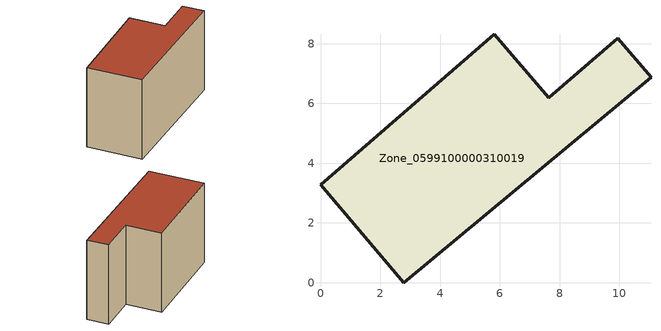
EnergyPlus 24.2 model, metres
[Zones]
Zone_0599100000310019
 floor ground (C_G): 2.79,0 0,3.27 5.82,8.31 7.64,6.19 9.95,8.17 11.06,6.87 z0
 wall outside (C_F): 2.79,0 11.06,6.87 9.95,8.17 7.64,6.19 5.82,8.31 0,3.27 2.79,0 z0:6.54
 roof outside (C_R): 0,3.27 2.79,0 11.06,6.87 9.95,8.17 7.64,6.19 5.82,8.31 z6.54
[BUILDING]
Pand.0599100000310019: North Axis=0; Terrain=City; Loads Convergence Tolerance Value=0.04; Temperature Convergence Tolerance Value=0.4; Solar Distribution=FullExterior; Maximum Number of Warmup Days=25; Minimum Number of Warmup Days=1
[Site:Location]
Rotterdam.The.Hague.AP_ZH_NLD Design_Conditions: Latitude=51.96; Longitude=4.45; Time Zone=1; Elevation=-4.5
[SITE:GROUNDTEMPERATURE:BUILDINGSURFACE]
18, 18, 18, 18, 18, 18, 18, 18, 18, 18, 18, 18
[MATERIAL] Thermal Absorptance=0.9; Solar Absorptance=0.7; Visible Absorptance=0.7
Name | Roughness | Thickness | Conductivity | Density | Specific Heat
G.TI.1946 | MediumSmooth | 0.15 | 1 | 540 | 1210
F.TI.1946 | Rough | 0.3 | 0.857143 | 1920 | 840
R.TI.1946 | MediumRough | 0.2 | 0.1 | 1500 | 1000
[CONSTRUCTION]
C_G: G.TI.1946
C_F: F.TI.1946
C_R: R.TI.1946
[ZONE]
Zone_0599100000310019: Type=1; Multiplier=1; Ceiling Height=Autocalculate; Volume=Autocalculate; Floor Area=autocalculate; Part of Total Floor Area=Yes
[ZONEINFILTRATION:DESIGNFLOWRATE]
Infil_Zone_0599100000310019: Zone or ZoneList or Space or SpaceList=Zone_0599100000310019; Schedule=AlwaysOn; Design Flow Rate Calculation Method=Flow/Area; Flow Rate per Floor Area=0.003; Constant Term Coefficient=1; Temperature Term Coefficient=0; Velocity Term Coefficient=0; Velocity Squared Term Coefficient=0
[HVACTEMPLATE:ZONE:IDEALLOADSAIRSYSTEM]
Zone_0599100000310019: Maximum Heating Supply Air Temperature=50; Minimum Cooling Supply Air Temperature=13; Maximum Heating Supply Air Humidity Ratio=0.0156; Minimum Cooling Supply Air Humidity Ratio=0.0077; Heating Limit=NoLimit; Cooling Limit=NoLimit; Dehumidification Control Type=ConstantSensibleHeatRatio; Cooling Sensible Heat Ratio=0.7; Dehumidification Setpoint=60; Humidification Control Type=None; Humidification Setpoint=30; Outdoor Air Method=None; Outdoor Air Flow Rate per Person=0.00944; Outdoor Air Flow Rate per Zone Floor Area=0; Outdoor Air Flow Rate per Zone=0; Demand Controlled Ventilation Type=None; Outdoor Air Economizer Type=NoEconomizer; Heat Recovery Type=None; Sensible Heat Recovery Effectiveness=0.7; Latent Heat Recovery Effectiveness=0.65
[ZONECONTROL:THERMOSTAT]
ThermostatControl_Zone_0599100000310019: Zone or ZoneList=Zone_0599100000310019; Control Type Schedule=DualSetpointControlType; Control 1=Thermostat_Zone_0599100000310019; Temperature Difference Between Cutout And Setpoint=0
[THERMOSTATSETPOINT:DUALSETPOINT]
Thermostat_Zone_0599100000310019: Heating Setpoint Temperature Schedule=HeatingSetpoint_Zone_0599100000310019; Cooling Setpoint Temperature Schedule=CoolingSetpoint_Zone_0599100000310019
[SCHEDULE:COMPACT]
HeatingSetpoint_Zone_0599100000310019: Through: 12/31, For: AllDays, Until: 24:00, 21
CoolingSetpoint_Zone_0599100000310019: Through: 12/31, For: AllDays, Until: 24:00, 24
DualSetpointControlType: Through: 12/31, For: AllDays, Until: 24:00, 4
AlwaysOn: Through: 12/31, For: AllDays, Until: 24:00, 1
